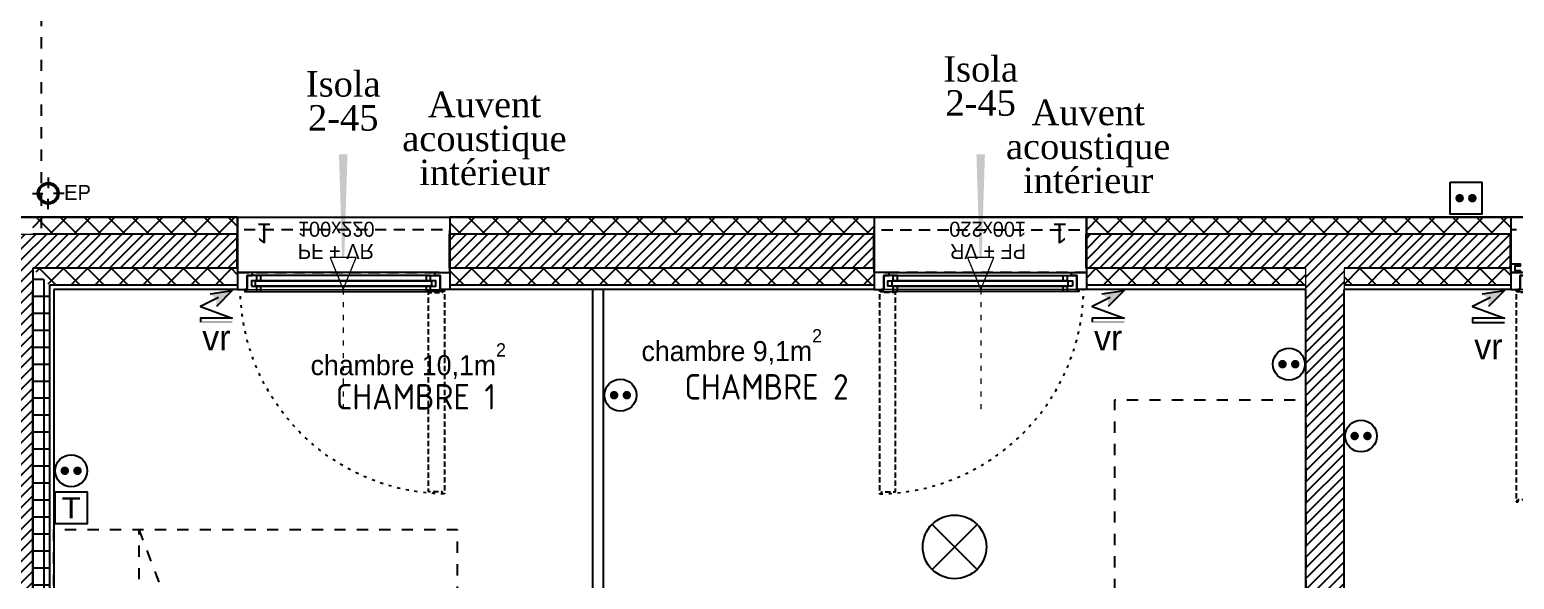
# Model space of a CAD drawing. Header units: centimetres. Extents: x -58072 to 12532, y -30603 to 6224.
# Drawn here: x 8441 to 9141, y 4747 to 5006 of the extents above; entities that cross this region are included whole.
import ezdxf

# ---------------------------------------------------------------- set-up
doc = ezdxf.new("R2010")
doc.units = ezdxf.units.CM
for name, pattern in [('ACAD_ISO03W100', [30, 12, -18]), ('Style de ligne -11', [0.347222, 0.20828, -0.138942]), ('Style de ligne -12', [0.164042, 0.054681, -0.109361]), ('Style de ligne -13', [0.147638, 0.098425, -0.049213]), ('Style de ligne -14', [0.147638, 0.098425, -0.049213]), ('Style de ligne -17', [0.347222, 0.20828, -0.138942]), ('Style de ligne -18', [0.164042, 0.054681, -0.109361]), ('VW-01', [0.41656, 0.20828, -0.20828])]:
    doc.linetypes.add(name, pattern=pattern)
doc.layers.get('0').update_dxf_attribs({"color": 252})
for name, color, linetype in [('B GÈnÈral_Hatch', 252, 'Continuous'), ('B Général', 252, 'Continuous'), ('C ANNOTATIONS-prestations', 252, 'Continuous'), ('C ANNOTATIONS-texte', 252, 'Continuous'), ('D SURFACES-shab', 252, 'Continuous'), ('prlm-VMC', 93, 'Continuous')]:
    doc.layers.add(name, color=color, linetype=linetype)
doc.layers.add('prlm-ELEC-CFA', color=1, linetype='Continuous', lineweight=25)
doc.layers.add('prlm-ELEC-CFO', color=1, linetype='Continuous', lineweight=25)
doc.layers.add('prlm-ZEROPLOT', color=254, linetype='Continuous', plot=False)
doc.styles.add('Eurostile', font='Eurosti.TTF')
doc.styles.add('Eurostile (bold)', font='Eurostib.TTF')
doc.styles.add('prlm-elec-cfo', font='comic.ttf', dxfattribs={"height": 12})
doc.styles.add('prlm-vmc', font='pala.ttf', dxfattribs={"height": 14})
doc.styles.get("Standard").update_dxf_attribs({"font": 'isocp.shx', "height": 12})
pattern_1 = [(45, (0, 0), (2.4253472, -2.6458333), [])]
pattern_2 = [(45, (0, 0), (-5.656854, 5.656854), []), (135, (0, 0), (5.656854, 5.656854), [])]
pattern_3 = [(225, (0, 0), (5.656854, -5.656854), []), (315, (0, 0), (-5.656854, -5.656854), [])]

# ---------------------------------------------------------------- blocks, each defined once
blk = doc.blocks.new('A 60.Groupe-3-1')
at = {"layer": 'B Général', "linetype": 'VW-01', "ltscale": 25.4}
blk.add_line((8446.48, 5425.39), (8446.48, 4909.39), dxfattribs=at)
blk = doc.blocks.new('B 60.PF 100.220 + VR')
at = {"layer": 'B Général', "linetype": 'Continuous'}
for p, q in [((-50, 7), (-50, 17)), ((50, 7), (50, 17))]:
    blk.add_line(p, q, dxfattribs=at)
at = {"layer": 'B Général', "linetype": 'Continuous', "lineweight": 35}
for p, q in [((-50, 7), (-50, -9)), ((50, 7), (50, -9))]:
    blk.add_line(p, q, dxfattribs=at)
at = {"layer": 'B Général'}
blk.add_line((45, 9), (-45, 9), dxfattribs=at)
at = {"layer": 'B Général', "linetype": 'Style de ligne -14', "ltscale": 25.4, "flags": 128}
blk.add_lwpolyline([(47.5, 113.27), (46.5, 113.27), (46.5, 112.27), (40, 112.27), (40, 18.5), (46.5, 18.5), (46.5, 17.5), (47.5, 17.5)], close=True, dxfattribs=at)
at = {"layer": 'B Général', "flags": 128}
for points in [[(-43, 10.5), (-43, 9), (-50, 9), (-50, 17), (-45.5, 17), (-45.5, 10.5)], [(-43.5, 15.5), (43.5, 15.5), (43.5, 13), (-43.5, 13)], [(-41, 18), (41, 18), (41, 15.5), (-41, 15.5)], [(43, 10.5), (43, 9), (50, 9), (50, 17), (45.5, 17), (45.5, 10.5)], [(-41, 13), (41, 13), (41, 10.5), (-41, 10.5)]]:
    blk.add_lwpolyline(points, close=True, dxfattribs=at)
at = {"layer": 'B Général', "linetype": 'Continuous', "flags": 128}
for points in [[(-39, 15.5), (-41.5, 15.5), (-41.5, 13), (-39, 13), (-39, 10.5), (-45.5, 10.5), (-45.5, 17), (-46.5, 17), (-46.5, 18), (-39, 18)], [(39, 15.5), (41.5, 15.5), (41.5, 13), (39, 13), (39, 10.5), (45.5, 10.5), (45.5, 17), (46.5, 17), (46.5, 18), (39, 18)]]:
    blk.add_lwpolyline(points, close=True, dxfattribs=at)
at = {"layer": 'B Général', "linetype": 'Style de ligne -17', "ltscale": 25.4, "flags": 128}
blk.add_lwpolyline([(-50, 9), (50, 9), (50, -11), (-50, -11)], close=True, dxfattribs=at)
at = {"layer": 'B Général', "flags": 128}
blk.add_lwpolyline([(-50, -9), (-50, -17), (50, -17), (50, -9)], dxfattribs=at)
at = {"layer": 'B Général'}
blk.add_circle((47, 17.5), 0.5, dxfattribs=at)
at = {"layer": 'B Général', "linetype": 'Style de ligne -18', "ltscale": 25.4}
blk.add_arc((48.78, 15.78), 97.5, 90.89734, 179.2823, dxfattribs=at)
at = {"layer": 'B Général', "insert": (-21.61, 2.64), "char_height": 7.056, "attachment_point": 1, "rotation": 360, "line_spacing_factor": 0.894578, "style": 'Eurostile'}
blk.add_mtext('PF + VR', dxfattribs=at)
at = {"layer": 'C ANNOTATIONS-prestations', "attachment_point": 1, "rotation": 360, "line_spacing_factor": 0.894578}
for s, insert, char_height, style in [('1', (-41.14, -4.77), 9.41, 'Eurostile (bold)'), ('100x220', (-21.61, -7.84), 7.056, 'Eurostile')]:
    blk.add_mtext(s, dxfattribs=dict(at, insert=insert, char_height=char_height, style=style))
blk = doc.blocks.new('B 60.PF 300.220 + VR (3 vantaux)')
at = {"layer": 'B Général', "linetype": 'Continuous'}
for p, q in [((-150, 7), (-150, 17)), ((150, 7), (150, 17))]:
    blk.add_line(p, q, dxfattribs=at)
at = {"layer": 'B Général', "linetype": 'Continuous', "lineweight": 35}
for p, q in [((-150, 7), (-150, -9)), ((150, 7), (150, -9))]:
    blk.add_line(p, q, dxfattribs=at)
at = {"layer": 'B Général'}
blk.add_line((-143, 9), (47, 9), dxfattribs=at)
at = {"layer": 'B Général', "linetype": 'Style de ligne -13', "ltscale": 25.4, "flags": 128}
for points in [[(-147.5, 117), (-146.5, 117), (-146.5, 116), (-140, 116), (-140, 18.5), (-146.5, 18.5), (-146.5, 17.5), (-147.5, 17.5)], [(51.5, 115), (50.5, 115), (50.5, 116), (44, 116), (44, 18.5), (50.5, 18.5), (50.5, 17.5), (51.5, 17.5)]]:
    blk.add_lwpolyline(points, close=True, dxfattribs=at)
at = {"layer": 'B Général', "flags": 128}
for points in [[(-143, 10.5), (-143, 9), (-150, 9), (-150, 17), (-145.5, 17), (-145.5, 10.5)], [(-54.5, 18), (-139, 18), (-139, 15.5), (-54.5, 15.5)], [(-41.5, 18), (43, 18), (43, 15.5), (-41.5, 15.5)], [(56.5, 17), (56.5, 14.25), (54, 14.25), (54, 11.75), (56.5, 11.75), (56.5, 9), (47, 9), (47, 10.5), (49.5, 10.5), (49.5, 17)], [(145.5, 14.25), (54, 14.25), (54, 11.75), (145.5, 11.75)], [(143, 17), (56.5, 17), (56.5, 14.25), (143, 14.25)], [(145.5, 14.25), (143, 14.25), (143, 17), (150, 17), (150, 9), (143, 9), (143, 11.75), (145.5, 11.75)], [(-150, 9), (-150, 5), (-145.5, 5), (-145.5, 6), (-148, 6), (-148, 8), (-145.5, 8), (-145.5, 9)], [(-54.5, 13), (-139, 13), (-139, 10.5), (-54.5, 10.5)], [(-41.5, 13), (43, 13), (43, 10.5), (-41.5, 10.5)], [(143, 11.75), (56.5, 11.75), (56.5, 9), (143, 9)], [(150, 9), (150, 5), (145.5, 5), (145.5, 6), (148, 6), (148, 8), (145.5, 8), (145.5, 9)]]:
    blk.add_lwpolyline(points, close=True, dxfattribs=at)
at = {"layer": 'B Général', "linetype": 'Continuous', "flags": 128}
for points in [[(-139, 15.5), (-141.5, 15.5), (-141.5, 13), (-139, 13), (-139, 10.5), (-145.5, 10.5), (-145.5, 17), (-146.5, 17), (-146.5, 18), (-139, 18)], [(-54.5, 15.5), (-52, 15.5), (-52, 13), (-54.5, 13), (-54.5, 10.5), (-48, 10.5), (-48, 17), (-47, 17), (-47, 18), (-54.5, 18)], [(-41.5, 15.5), (-44, 15.5), (-44, 13), (-41.5, 13), (-41.5, 10.5), (-48, 10.5), (-48, 17), (-47, 17), (-47, 18), (-41.5, 18)], [(43, 15.5), (45.5, 15.5), (45.5, 13), (43, 13), (43, 10.5), (49.5, 10.5), (49.5, 17), (50.5, 17), (50.5, 18), (43, 18)]]:
    blk.add_lwpolyline(points, close=True, dxfattribs=at)
at = {"layer": 'B Général', "linetype": 'Style de ligne -11', "ltscale": 25.4, "flags": 128}
blk.add_lwpolyline([(-150, 9), (150, 9), (150, -11), (-150, -11)], close=True, dxfattribs=at)
at = {"layer": 'B Général', "flags": 128}
blk.add_lwpolyline([(150, -9), (150, -17), (-150, -17), (-150, -9)], dxfattribs=at)
at = {"layer": 'B Général'}
for centre in [(-147, 17.5), (51, 17.5)]:
    blk.add_circle(centre, 0.5, dxfattribs=at)
at = {"layer": 'B Général', "linetype": 'Style de ligne -12', "ltscale": 25.4}
for centre, start, end in [((-147, 17.5), 0.29382, 90.28792), ((51, 17.5), 94.06495, 179.70618)]:
    blk.add_arc(centre, 99, start, end, dxfattribs=at)
at = {"layer": 'B Général', "insert": (2, 4.57), "char_height": 7.056, "attachment_point": 2, "rotation": 360, "line_spacing_factor": 0.894578, "style": 'Eurostile'}
blk.add_mtext('PF + VR', dxfattribs=at)
at = {"layer": 'C ANNOTATIONS-prestations', "rotation": 360, "line_spacing_factor": 0.894578}
for s, insert, char_height, attachment_point, style in [('3', (-141.15, -4.77), 9.41, 1, 'Eurostile (bold)'), ('300x220 (3 vantaux) ', (0, -7.83), 7.0556, 2, 'Eurostile')]:
    blk.add_mtext(s, dxfattribs=dict(at, insert=insert, char_height=char_height, attachment_point=attachment_point, style=style))
blk = doc.blocks.new('B 60.EP')
at = {"layer": 'B Général', "linetype": 'Continuous'}
for p, q in [((0, 7.5), (0, 2.5)), ((-7.5, 0), (-2.5, 0)), ((7.5, 0), (2.5, 0)), ((0, -7.5), (0, -2.5))]:
    blk.add_line(p, q, dxfattribs=at)
at = {"layer": 'B Général', "linetype": 'Continuous', "flags": 128}
for points in [[(-5, 0, -1), (5, 0, -1)], [(-4.33, 0, -1), (4.33, 0, -1)]]:
    blk.add_lwpolyline(points, format="xyb", close=True, dxfattribs=at)
at = {"layer": 'C ANNOTATIONS-prestations', "insert": (7.5, 3.99), "char_height": 7.056, "attachment_point": 1, "line_spacing_factor": 0.894578, "style": 'Eurostile'}
blk.add_mtext('EP', dxfattribs=at)
blk = doc.blocks.new('xi.EA')
at = {"layer": 'prlm-VMC', "color": 0, "linetype": 'ByBlock', "lineweight": 5, "flags": 128}
blk.add_lwpolyline([(-6.17, -15), (6.17, -15), (0, 0)], close=True, dxfattribs=at)
at = {"layer": 'prlm-VMC', "color": 0, "linetype": 'ByBlock', "lineweight": -2, "flags": 128}
blk.add_lwpolyline([(0, -15, 1, 4, 0), (0, -63.63, 1, 1, 0)], format="xyseb", dxfattribs=at)
at = {"layer": 'prlm-VMC', "color": 0, "linetype": 'ByBlock', "lineweight": 5}
blk.add_solid([(0, 0), (6.17, -15), (-6.17, -15), (0, 0)], dxfattribs=at)
at = {"layer": 'prlm-ZEROPLOT', "color": 250, "linetype": 'ACAD_ISO03W100', "lineweight": 0, "ltscale": 0.2}
blk.add_lwpolyline([(0, 0), (0, 60)], dxfattribs=at)
blk = doc.blocks.new('xi.PTCE')
at = {"layer": 'prlm-ELEC-CFO', "color": 0}
for points in [[(-10.61, 10.61), (10.61, -10.61)], [(10.61, 10.61), (-10.61, -10.61)]]:
    blk.add_lwpolyline(points, dxfattribs=at)
at = {"layer": 'prlm-ELEC-CFO', "color": 0, "linetype": 'ByBlock'}
blk.add_circle((0, 0), 15, dxfattribs=at)
blk = doc.blocks.new('xi.PC')
at = {"color": 0, "lineweight": 5}
blk.add_wipeout([(-7.5, -7.5), (7.5, -7.5), (7.5, 7.5), (-7.5, 7.5)], dxfattribs=at).dxf.layer = 'prlm-ELEC-CFO'
at = {"layer": 'prlm-ELEC-CFO', "color": 0, "linetype": 'ByBlock', "lineweight": 5, "const_width": 2}
for points in [[(-4, 0, 1), (-2, 0, 1)], [(2, 0, 1), (4, 0, 1)]]:
    blk.add_lwpolyline(points, format="xyb", close=True, dxfattribs=at)
at = {"layer": 'prlm-ELEC-CFO', "color": 0, "linetype": 'ByBlock', "lineweight": -2}
blk.add_circle((0, 0), 7.5, dxfattribs=at)
blk = doc.blocks.new('xi.VR')
at = {"layer": 'prlm-ELEC-CFO', "lineweight": 5}
blk.add_hatch(color=0, dxfattribs=at).paths.add_polyline_path([(-3, 6), (-0.1, 3.7), (0, 0), (7.5, 7.5)])
at = {"layer": 'prlm-ELEC-CFO', "color": 0}
for points in [[(-3, 6), (7.5, 7.5), (0, 0)], [(0.95, 4.23), (-7.5, 0), (7.5, -5.5), (-7.5, -5.5), (-7.5, -7.5), (7.5, -7.5)]]:
    blk.add_lwpolyline(points, dxfattribs=at)
blk = doc.blocks.new('xi.TEL')
at = {"layer": 'prlm-ELEC-CFA', "color": 0, "linetype": 'ByBlock', "lineweight": -2, "flags": 128}
blk.add_lwpolyline([(-7.5, 7.5), (7.5, 7.5), (7.5, -7.5), (-7.5, -7.5)], close=True, dxfattribs=at)
at = {"layer": 'prlm-ELEC-CFA', "color": 0, "linetype": 'ByBlock', "insert": (0, 0), "char_height": 10, "width": 11.36, "attachment_point": 5}
blk.add_mtext('{\\fVerdana|b0|i0|c0|p34;T}', dxfattribs=at)
blk = doc.blocks.new('B 60.Lit 90.190')
at = {"layer": 'B Général', "linetype": 'VW-01', "ltscale": 25.4}
blk.add_line((45, 54.99), (-45, 20.35), dxfattribs=at)
at = {"layer": 'B Général', "linetype": 'VW-01', "ltscale": 25.4, "flags": 128}
for points in [[(-45, 95), (45, 95), (45, -95), (-45, -95)], [(-45, 95), (45, 95), (45, 54.99), (-45, 54.99)]]:
    blk.add_lwpolyline(points, close=True, dxfattribs=at)
blk = doc.blocks.new('xi.PC-EXT')
at = {"layer": 'prlm-ELEC-CFO', "color": 0, "linetype": 'ByBlock', "lineweight": -2, "flags": 128}
blk.add_lwpolyline([(-7.5, 7.5), (7.5, 7.5), (7.5, -7.5), (-7.5, -7.5)], close=True, dxfattribs=at)
at = {"layer": 'prlm-ELEC-CFO', "color": 0, "linetype": 'ByBlock', "lineweight": 5, "const_width": 2}
for points in [[(-4, 0, 1), (-2, 0, 1)], [(2, 0, 1), (4, 0, 1)]]:
    blk.add_lwpolyline(points, format="xyb", close=True, dxfattribs=at)

msp = doc.modelspace()

# ---------------------------------------------------------------- hatches: boundary and pattern name
at = {"layer": 'B GÈnÈral_Hatch', "linetype": 'Continuous'}
h = msp.add_hatch(dxfattribs=at)
h.set_pattern_fill('02_ISOLANT', color=256, style=0, pattern_type=2)
h.set_pattern_definition(pattern_2)
h.paths.add_polyline_path([(8442.485, 4917.389), (8442.485, 4909.389), (8539.037, 4909.389), (8539.037, 4917.389)])
h = msp.add_hatch(dxfattribs=at)
h.set_pattern_fill('02_ISOLANT', color=256, angle=180, style=0, pattern_type=2)
h.set_pattern_definition(pattern_3)
h.paths.add_polyline_path([(8839.037, 4909.389), (8839.037, 4917.389), (8639.037, 4917.389), (8639.037, 4909.389)])
h = msp.add_hatch(dxfattribs=at)
h.set_pattern_fill('02_ISOLANT', color=256, angle=180, style=0, pattern_type=2)
h.set_pattern_definition(pattern_3)
h.paths.add_polyline_path([(9139.037, 4909.389), (9139.037, 4917.389), (8939.037, 4917.389), (8939.037, 4909.389)])
h = msp.add_hatch(dxfattribs=at)
h.set_pattern_fill('50_BETON', color=256, style=0, pattern_type=2)
h.set_pattern_definition(pattern_1)
h.paths.add_polyline_path([(8442.485, 4893.389), (8422.485, 4909.389), (8422.485, 4282.183), (8442.485, 4300.185)])
h = msp.add_hatch(dxfattribs=at)
h.set_pattern_fill('50_BETON', color=256, style=0, pattern_type=2)
h.set_pattern_definition(pattern_1)
h.paths.add_polyline_path([(8422.485, 4909.389), (8442.485, 4893.389), (8539.037, 4893.389), (8539.037, 4909.389)])
h = msp.add_hatch(dxfattribs=at)
h.set_pattern_fill('50_BETON', color=256, style=0, pattern_type=2)
h.set_pattern_definition(pattern_1)
h.paths.add_polyline_path([(8839.037, 4893.389), (8839.037, 4909.389), (8639.037, 4909.389), (8639.037, 4893.389)])
h = msp.add_hatch(dxfattribs=at)
h.set_pattern_fill('50_BETON', color=256, style=0, pattern_type=2)
h.set_pattern_definition(pattern_1)
h.paths.add_polyline_path([(9139.037, 4893.389), (9139.037, 4909.389), (8939.037, 4909.389), (8939.037, 4893.389)])
h = msp.add_hatch(dxfattribs=at)
h.set_pattern_fill('02_ISOLANT', color=256, style=0, pattern_type=2)
h.set_pattern_definition(pattern_2)
h.paths.add_polyline_path([(8442.485, 4893.389), (8442.485, 4885.389), (8442.486, 4885.389), (8442.486, 4893.389)])
h = msp.add_hatch(dxfattribs=at)
h.set_pattern_fill('02_ISOLANT', color=256, style=0, pattern_type=2)
h.set_pattern_definition(pattern_2)
h.paths.add_polyline_path([(8442.486, 4893.389), (8450.486, 4885.389), (8539.037, 4885.389), (8539.037, 4893.389)])
h = msp.add_hatch(dxfattribs=at)
h.set_pattern_fill('02_ISOLANT', color=256, angle=-134.998212, style=0, pattern_type=2)
h.set_pattern_definition([(-89.99821, (0, 0), (8, 0.0002496), []), (0.00179, (0, 0), (0.0002496, -8), [])])
h.paths.add_polyline_path([(8450.486, 4308.185), (8450.486, 4885.389), (8442.486, 4893.389), (8442.486, 4300.185)])
h = msp.add_hatch(dxfattribs=at)
h.set_pattern_fill('02_ISOLANT', color=256, angle=180, style=0, pattern_type=2)
h.set_pattern_definition(pattern_3)
h.paths.add_polyline_path([(8839.037, 4885.389), (8839.037, 4893.389), (8639.037, 4893.389), (8639.037, 4885.389)])
h = msp.add_hatch(dxfattribs=at)
h.set_pattern_fill('02_ISOLANT', color=256, angle=90, style=0, pattern_type=2)
h.set_pattern_definition([(135, (0, 0), (-5.656854, -5.656854), []), (225, (0, 0), (-5.656854, 5.656854), [])])
h.paths.add_polyline_path([(8939.037, 4885.389), (9042.484, 4885.389), (9042.484, 4893.389), (8939.037, 4893.389)])
h = msp.add_hatch(dxfattribs=at)
h.set_pattern_fill('50_BETON', color=256, style=0, pattern_type=2)
h.set_pattern_definition(pattern_1)
h.paths.add_polyline_path([(9060.484, 4893.389), (9042.484, 4893.389), (9042.484, 4427.087), (9060.484, 4427.087)])
h = msp.add_hatch(dxfattribs=at)
h.set_pattern_fill('02_ISOLANT', color=256, angle=-90, style=0, pattern_type=2)
h.set_pattern_definition([(-45, (0, 0), (5.656854, 5.656854), []), (45, (0, 0), (5.656854, -5.656854), [])])
h.paths.add_polyline_path([(9139.037, 4893.389), (9060.484, 4893.389), (9060.484, 4885.389), (9139.037, 4885.389)])

# ---------------------------------------------------------------- linework, layer by layer
at = {"layer": 'B Général', "linetype": 'Continuous'}
for p, q in [((8442.485, 4917.389), (8422.485, 4917.389)), ((8539.037, 4917.389), (8442.485, 4917.389)), ((8539.037, 4917.389), (8442.485, 4917.389)), ((8539.037, 4917.389), (8539.037, 4883.389)), ((8839.037, 4917.389), (8639.037, 4917.389)), ((8639.037, 4917.389), (8639.037, 4883.389)), ((8839.037, 4917.389), (8639.037, 4917.389)), ((8839.037, 4917.389), (8839.037, 4883.389)), ((9139.037, 4917.389), (8939.037, 4917.389)), ((8939.037, 4917.389), (8939.037, 4883.389)), ((9139.037, 4917.389), (8939.037, 4917.389)), ((9139.037, 4917.389), (9139.037, 4883.389)), ((8539.037, 4909.389), (8442.485, 4909.389)), ((8839.037, 4909.389), (8639.037, 4909.389)), ((9139.037, 4909.389), (8939.037, 4909.389)), ((8442.486, 4893.389), (8442.485, 4893.389)), ((8539.037, 4893.389), (8442.486, 4893.389)), ((8442.486, 4893.389), (8442.486, 4883.389)), ((8839.037, 4893.389), (8639.037, 4893.389)), ((9042.484, 4893.389), (8939.037, 4893.389)), ((9139.037, 4893.389), (9060.484, 4893.389)), ((8442.486, 4885.389), (8442.485, 4885.389)), ((8442.486, 4885.389), (8442.485, 4885.389)), ((8539.037, 4885.389), (8450.486, 4885.389)), ((8539.037, 4885.389), (8450.486, 4885.389)), ((8450.486, 4885.389), (8450.486, 4308.185)), ((8839.037, 4885.389), (8639.037, 4885.389)), ((8839.037, 4885.389), (8639.037, 4885.389)), ((9042.484, 4885.389), (8939.037, 4885.389)), ((9042.484, 4885.389), (8939.037, 4885.389)), ((9139.037, 4885.389), (9060.484, 4885.389)), ((9139.037, 4885.389), (9060.484, 4885.389)), ((8442.485, 4300.185), (8442.485, 4883.389)), ((8442.486, 4883.389), (8442.485, 4883.389)), ((8442.486, 4883.389), (8442.485, 4883.389)), ((8442.486, 4883.389), (8442.486, 4300.185)), ((8442.486, 4883.389), (8442.486, 4300.185)), ((8539.037, 4883.389), (8452.486, 4883.389)), ((8539.037, 4883.389), (8452.486, 4883.389)), ((8452.486, 4883.389), (8452.486, 4310.185)), ((8452.486, 4883.389), (8452.486, 4310.185)), ((8839.037, 4883.389), (8639.037, 4883.389)), ((8839.037, 4883.389), (8639.037, 4883.389)), ((8706.484, 4579.201), (8706.484, 4883.389)), ((8706.484, 4579.201), (8706.484, 4883.389)), ((8711.484, 4579.201), (8711.484, 4883.389)), ((8711.484, 4584.201), (8711.484, 4883.389)), ((9042.484, 4883.389), (8939.037, 4883.389)), ((9042.484, 4883.389), (8939.037, 4883.389)), ((9042.484, 4427.087), (9042.484, 4883.389)), ((9139.037, 4883.389), (9060.484, 4883.389)), ((9139.037, 4883.389), (9060.484, 4883.389)), ((9060.484, 4427.087), (9060.484, 4883.389))]:
    msp.add_line(p, q, dxfattribs=at)
at = {"layer": 'B Général', "linetype": 'Continuous', "lineweight": 18}
for p, q in [((8422.485, 4909.389), (8442.485, 4909.389)), ((8539.037, 4909.389), (8442.485, 4909.389)), ((8839.037, 4909.389), (8639.037, 4909.389)), ((9139.037, 4909.389), (8939.037, 4909.389)), ((8442.485, 4893.389), (8442.485, 4883.389)), ((8442.486, 4893.389), (8442.485, 4893.389)), ((8539.037, 4893.389), (8442.486, 4893.389)), ((8839.037, 4893.389), (8639.037, 4893.389)), ((9042.484, 4893.389), (8939.037, 4893.389)), ((9042.484, 4883.389), (9042.484, 4893.389)), ((9139.037, 4893.389), (9060.484, 4893.389)), ((9060.484, 4893.389), (9060.484, 4883.389)), ((8442.485, 4300.185), (8442.485, 4883.389)), ((9042.484, 4427.087), (9042.484, 4883.389)), ((9060.484, 4427.087), (9060.484, 4883.389))]:
    msp.add_line(p, q, dxfattribs=at)
at = {"layer": 'D SURFACES-shab', "lineweight": 18, "flags": 128}
for points in [[(8452.486, 4883.389), (8706.485, 4883.389), (8706.485, 4486.193), (8452.486, 4486.193)], [(8711.485, 4883.389), (8711.484, 4584.201), (8892.791, 4584.201), (8892.792, 4641.386), (9042.485, 4641.386), (9042.484, 4883.389)], [(9407.344, 4366.25), (9407.344, 4306.209), (9472.344, 4306.209), (9472.344, 4366.25), (9533.344, 4366.25), (9533.344, 4466.393), (9472.344, 4466.393), (9472.344, 4471.393), (9508.5, 4471.393), (9508.5, 4883.389), (9060.483, 4883.389), (9060.484, 4433.088), (9162.344, 4433.094), (9162.344, 4306.25), (9347.344, 4306.25), (9347.344, 4366.25)]]:
    msp.add_lwpolyline(points, close=True, dxfattribs=at)
at = {"layer": 'prlm-ZEROPLOT'}
msp.add_lwpolyline([(8418.485, 4917.388), (10859.388, 4917.388), (10859.389, 3517.39), (9818.485, 3517.39), (9818.485, 2192.491), (8418.485, 2192.491)], close=True, dxfattribs=at)

# ---------------------------------------------------------------- block references
at = {"layer": 'B Général'}
for name, p in [('A 60.Groupe-3-1', (0, 0)), ('B 60.EP', (8449.823, 4928.639))]:
    msp.add_blockref(name, p, dxfattribs=at)
at = {"layer": 'B Général', "xscale": -1, "rotation": 180}
for name, p in [('B 60.PF 100.220 + VR', (8589.037, 4900.389)), ('B 60.PF 300.220 + VR (3 vantaux)', (9289.037, 4900.389))]:
    msp.add_blockref(name, p, dxfattribs=at)
at = {"layer": 'B Général'}
for name, p, rotation in [('B 60.PF 100.220 + VR', (8889.037, 4900.389), 180), ('B 60.Lit 90.190', (8997.484, 4736.386), 180), ('B 60.Lit 90.190', (8547.486, 4725.291), 90)]:
    msp.add_blockref(name, p, dxfattribs=dict(at, rotation=rotation))
at = {"layer": 'prlm-ELEC-CFO'}
for name, p in [('xi.PC-EXT', (9117.953, 4926.366)), ('xi.VR', (8529.054, 4875.389)), ('xi.VR', (8949.341, 4875.389)), ('xi.VR', (9128.524, 4875.389)), ('xi.PTCE', (8876.925, 4762.13))]:
    msp.add_blockref(name, p, dxfattribs=at)
at = {"layer": 'prlm-VMC', "rotation": 180}
for p in [(8588.837, 4883.389), (8889.237, 4883.389)]:
    msp.add_blockref('xi.EA', p, dxfattribs=at)

# ---------------------------------------------------------------- texts
at = {"lineweight": 30}
for s, p in [('CHAMBRE 2', (8749.686, 4831.515)), ('CHAMBRE 1', (8585.396, 4826.842))]:
    msp.add_text(s, height=12, dxfattribs=at).set_placement(p)
at = {"layer": 'C ANNOTATIONS-texte', "char_height": 9.40741, "width": 212.24501, "attachment_point": 1, "line_spacing_factor": 0.894578, "style": 'Eurostile'}
for s, insert in [('chambre 9,1m{\\H0.6667x;\\S2^ ;}', (8729.406, 4864.709)), ('chambre 10,1m{\\H0.6667x;\\S2^ ;}', (8573.451, 4858.059))]:
    msp.add_mtext(s, dxfattribs=dict(at, insert=insert))
at = {"layer": 'prlm-VMC', "char_height": 12, "width": 20.51, "attachment_point": 5, "line_spacing_factor": 0.8, "style": 'prlm-vmc', "bg_fill": 2}
for insert in [(8655.384, 4954.423), (8939.9, 4950.662)]:
    msp.add_mtext('Auvent acoustique intérieur', dxfattribs=dict(at, insert=insert))

# ---------------------------------------------------------------- next in the draw order: block references
at = {"layer": 'prlm-ELEC-CFO'}
for p in [(9034.484, 4848.187), (8719.485, 4833.594), (9068.484, 4814.362), (8460.623, 4797.983)]:
    msp.add_blockref('xi.PC', p, dxfattribs=at)

# ---------------------------------------------------------------- next in the draw order: texts
at = {"layer": 'prlm-ELEC-CFO', "lineweight": 20, "char_height": 12, "attachment_point": 5, "line_spacing_factor": 0.8, "style": 'prlm-elec-cfo', "bg_fill": 3, "box_fill_scale": 1.1, "bg_fill_color": 256, "bg_fill_transparency": 0}
for insert in [(8529.054, 4860.671), (8949.341, 4860.671), (9128.524, 4856.548)]:
    msp.add_mtext('vr', dxfattribs=dict(at, insert=insert))
at = {"layer": 'prlm-VMC', "insert": (8889.237, 4979.149), "char_height": 12, "width": 20.51, "attachment_point": 5, "line_spacing_factor": 0.8, "style": 'prlm-vmc', "bg_fill": 3, "box_fill_scale": 1.1, "bg_fill_color": 256, "bg_fill_transparency": 0}
msp.add_mtext('Isola\\P2-45', dxfattribs=at)

# ---------------------------------------------------------------- next in the draw order: linework, layer by layer
at = {"layer": 'prlm-ZEROPLOT'}
msp.add_lwpolyline([(8418.485, 4917.388), (11031.388, 4917.388), (11031.388, 5117.389), (8418.485, 5117.389)], close=True, dxfattribs=at)

# ---------------------------------------------------------------- next in the draw order: block references
at = {"layer": 'prlm-ELEC-CFA'}
msp.add_blockref('xi.TEL', (8460.623, 4780.547), dxfattribs=at)

# ---------------------------------------------------------------- next in the draw order: texts
at = {"layer": 'prlm-VMC', "insert": (8588.837, 4972.12), "char_height": 12, "width": 20.51, "attachment_point": 5, "line_spacing_factor": 0.8, "style": 'prlm-vmc', "bg_fill": 3, "box_fill_scale": 1.1, "bg_fill_color": 256, "bg_fill_transparency": 0}
msp.add_mtext('Isola\\P2-45', dxfattribs=at)

doc.saveas('drawing.dxf')
